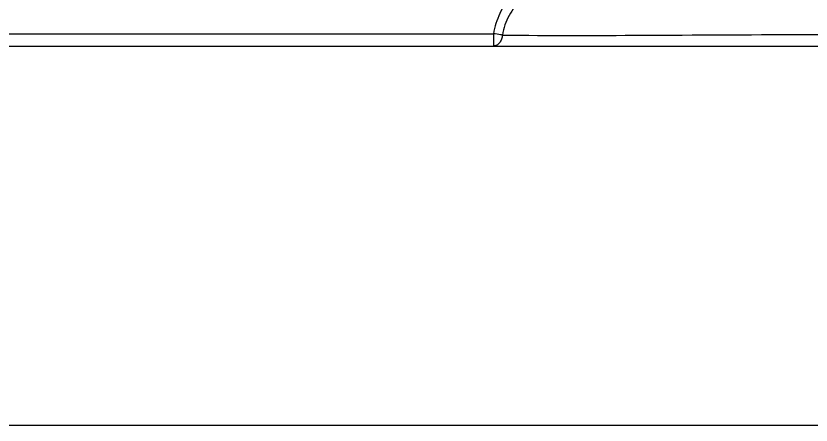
# Model space of a CAD drawing. Header units: millimetres. Extents: x 285 to 860, y 229 to 920.
# Drawn here: x 515.5 to 610.2, y 229.4 to 278.2 of the extents above; entities that cross this region are included whole.
import ezdxf

# ---------------------------------------------------------------- set-up
doc = ezdxf.new("R2010")
doc.units = ezdxf.units.MM
doc.header["$LTSCALE"] = 6
doc.layers.get('0').update_dxf_attribs({"linetype": 'CONTINUOUS'})

msp = doc.modelspace()

# ---------------------------------------------------------------- linework, layer by layer
for p, q in [((509.952, 276.087), (572.409, 276.087)), ((572.409, 276.087), (572.409, 274.614)), ((509.93, 274.614), (651.891, 274.614)), ((285.354, 229.447), (860.078, 229.447))]:
    msp.add_line(p, q)
for points, knots in [([(647.115, 294.968), (643.756, 294.969), (637.039, 294.905), (626.968, 294.564), (616.912, 293.914), (608.559, 293.029), (601.916, 292.028), (596.964, 291.095), (592.061, 289.931), (587.236, 288.467), (582.553, 286.596), (578.863, 284.551), (576.206, 282.485), (574.447, 280.667), (573.063, 278.541), (572.537, 276.917), (572.409, 276.087)], [0, 0, 0, 0, 0.125015, 0.250029, 0.375041, 0.500047, 0.562553, 0.625059, 0.687562, 0.750062, 0.812558, 0.87503, 0.90629, 0.937542, 0.968767, 1, 1, 1, 1]), ([(647.137, 293.502), (643.851, 293.503), (637.279, 293.442), (627.425, 293.118), (617.585, 292.501), (609.409, 291.667), (602.904, 290.728), (598.052, 289.856), (593.241, 288.776), (588.498, 287.425), (584.64, 285.997), (581.666, 284.596), (579.516, 283.384), (577.489, 281.974), (575.662, 280.307), (574.175, 278.32), (573.598, 276.742), (573.474, 275.931)], [0, 0, 0, 0, 0.125018, 0.250034, 0.375049, 0.500058, 0.562565, 0.625071, 0.687574, 0.750073, 0.812564, 0.84382, 0.875079, 0.906333, 0.93758, 0.968795, 1, 1, 1, 1]), ([(573.474, 275.931), (573.399, 275.941), (573.043, 275.991), (572.688, 276.044), (572.409, 276.087)], [0, 0, 0, 0, 0.212415, 1, 1, 1, 1]), ([(573.474, 275.931), (573.459, 275.755), (573.386, 275.42), (573.153, 274.988), (572.818, 274.689), (572.54, 274.614), (572.409, 274.614)], [0, 0, 0, 0, 0.286943, 0.551658, 0.786825, 1, 1, 1, 1]), ([(573.474, 275.931), (579.037, 275.843), (590.901, 275.916), (609.152, 275.995), (628.246, 276.033), (641.04, 276.039), (647.445, 276.039)], [0, 0, 0, 0, 0.225628, 0.481106, 0.740249, 1, 1, 1, 1])]:
    msp.add_open_spline(points, degree=3, knots=knots)

doc.saveas('drawing.dxf')
